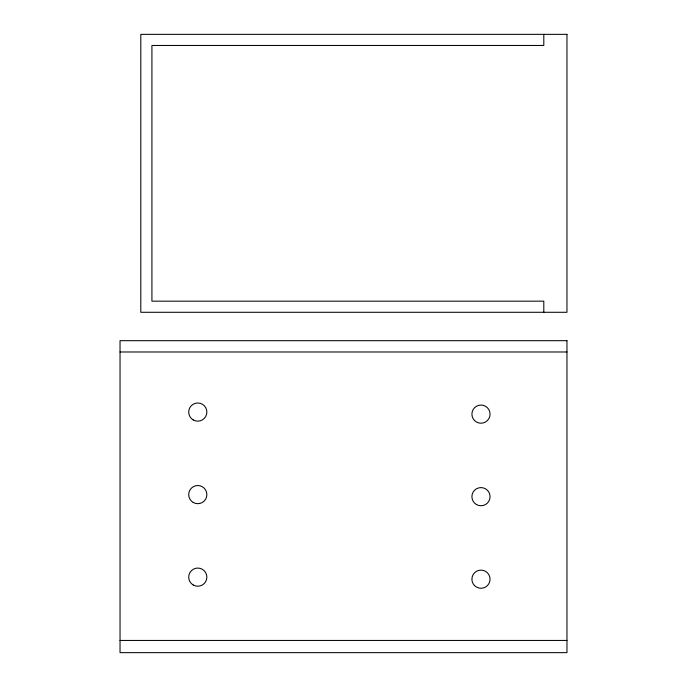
<?xml version="1.0" encoding="UTF-8"?>
<svg xmlns="http://www.w3.org/2000/svg" width="687" height="687" viewBox="0 0 687 687"><rect width="100%" height="100%" fill="white"/><g stroke="black" fill="none" stroke-linecap="round" stroke-linejoin="round"><path stroke-width="1.03" d="M120.036 351.984L566.964 351.984M120.036 640.439L566.964 640.439M543.803 34.35L543.803 45.471L151.921 45.471L151.921 301.164L543.803 301.164L543.803 312.284M566.964 34.35L140.801 34.35L140.801 312.284L566.964 312.284L566.964 34.35M566.964 340.683L120.036 340.683L120.036 652.65L566.964 652.65L566.964 340.683M193.236 419.937A9.086 9.086 0 0 0 206.864 412.071A9.086 9.086 0 0 0 193.236 404.205A9.086 9.086 0 0 0 193.236 419.937M474.562 420.556A9.086 9.086 0 0 0 489.754 416.485A9.086 9.086 0 0 0 478.633 405.364A9.086 9.086 0 0 0 474.562 420.556M474.562 585.625A9.086 9.086 0 0 0 489.754 581.554A9.086 9.086 0 0 0 478.633 570.425A9.086 9.086 0 0 0 474.562 585.625M476.443 504.533A9.086 9.086 0 0 0 490.063 496.667A9.086 9.086 0 0 0 476.443 488.801A9.086 9.086 0 0 0 476.443 504.533M193.236 502.472A9.086 9.086 0 0 0 206.864 494.606A9.086 9.086 0 0 0 193.236 486.739A9.086 9.086 0 0 0 193.236 502.472M193.236 585.006A9.086 9.086 0 0 0 206.864 577.14A9.086 9.086 0 0 0 193.236 569.274A9.086 9.086 0 0 0 193.236 585.006"/></g></svg>
